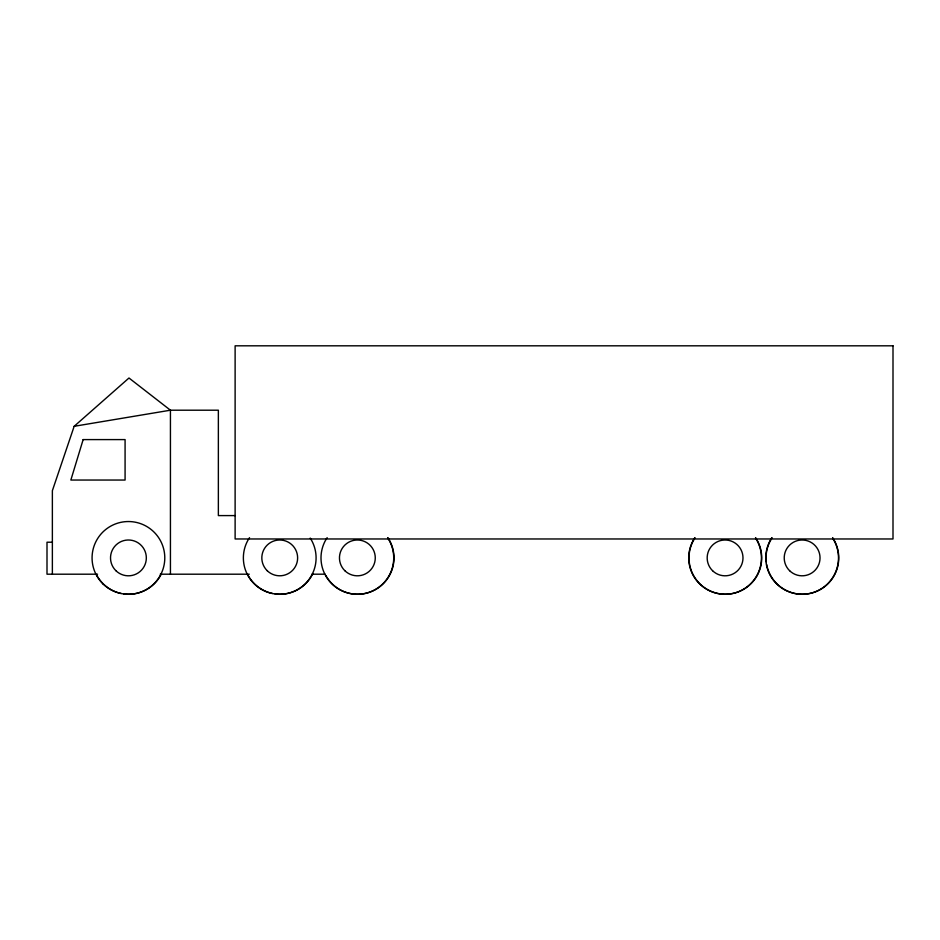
<?xml version="1.0" encoding="UTF-8"?>
<svg xmlns="http://www.w3.org/2000/svg" width="940" height="940" viewBox="0 0 940 940"><rect width="100%" height="100%" fill="white"/><g stroke="black" fill="none" stroke-linecap="round" stroke-linejoin="round"><path stroke-width="1.41" d="M235.118 515.59L218.362 515.59L218.362 410.204L170.434 410.204L128.98 378.009L74.166 426.302L52.37 490.68L52.37 574.199M74.166 426.302L170.434 410.204L170.434 574.199M52.37 542.216L47 542.216L47 574.199L97.549 574.199M160.223 574.199L249.264 574.199M312.033 574.199L325.17 574.199M755.56 538.08A36.366 36.366 0 0 1 748.816 585.456A36.366 36.366 0 0 1 700.97 585.115A36.366 36.366 0 0 1 694.871 537.657M755.56 537.657A36.366 36.366 0 0 1 749.474 585.115A36.366 36.366 0 0 1 701.628 585.456A36.366 36.366 0 0 1 694.871 538.08M312.738 573.741A36.366 36.366 0 0 1 275.056 593.927M272.471 593.481A36.366 36.366 0 0 1 248.101 575.351M310.212 538.08A36.366 36.366 0 0 1 303.456 585.456A36.366 36.366 0 0 1 255.609 585.115A36.366 36.366 0 0 1 249.523 537.657M161.433 573.741A36.366 36.366 0 0 1 123.751 593.927M121.178 593.481A36.366 36.366 0 0 1 96.808 575.351M832.605 537.657A36.366 36.366 0 0 1 816.026 591.613A36.366 36.366 0 0 1 766.617 564.329M766.241 561.732A36.366 36.366 0 0 1 771.916 538.08M387.844 537.657A36.366 36.366 0 0 1 376.505 588.992A36.366 36.366 0 0 1 325.734 575.351M832.617 538.08A36.366 36.366 0 0 1 825.861 585.456A36.366 36.366 0 0 1 778.014 585.115A36.366 36.366 0 0 1 771.916 537.657M387.844 538.08A36.366 36.366 0 0 1 381.088 585.456A36.366 36.366 0 0 1 333.242 585.115A36.366 36.366 0 0 1 327.155 537.657M83.155 439.591L70.853 480.046L125.079 480.046L125.079 439.591L83.155 439.591M893 345.814L235.118 345.814L235.118 538.972L893 538.972L893 345.814M712.579 570.721A17.907 17.907 0 0 0 742.436 562.32A17.907 17.907 0 0 0 720.228 540.664A17.907 17.907 0 0 0 712.579 570.721M267.23 570.721A17.907 17.907 0 0 0 297.075 562.32A17.907 17.907 0 0 0 274.868 540.664A17.907 17.907 0 0 0 267.23 570.721M789.624 570.721A17.907 17.907 0 0 0 819.48 562.32A17.907 17.907 0 0 0 797.273 540.664A17.907 17.907 0 0 0 789.624 570.721M344.863 570.721A17.907 17.907 0 0 0 374.719 562.32A17.907 17.907 0 0 0 352.512 540.664A17.907 17.907 0 0 0 344.863 570.721M115.925 570.721A17.907 17.907 0 0 0 145.782 562.32A17.907 17.907 0 0 0 123.575 540.664A17.907 17.907 0 0 0 115.925 570.721M103.048 583.94A36.366 36.366 0 0 0 163.666 566.867A36.366 36.366 0 0 0 118.569 522.899A36.366 36.366 0 0 0 103.048 583.94"/></g></svg>
